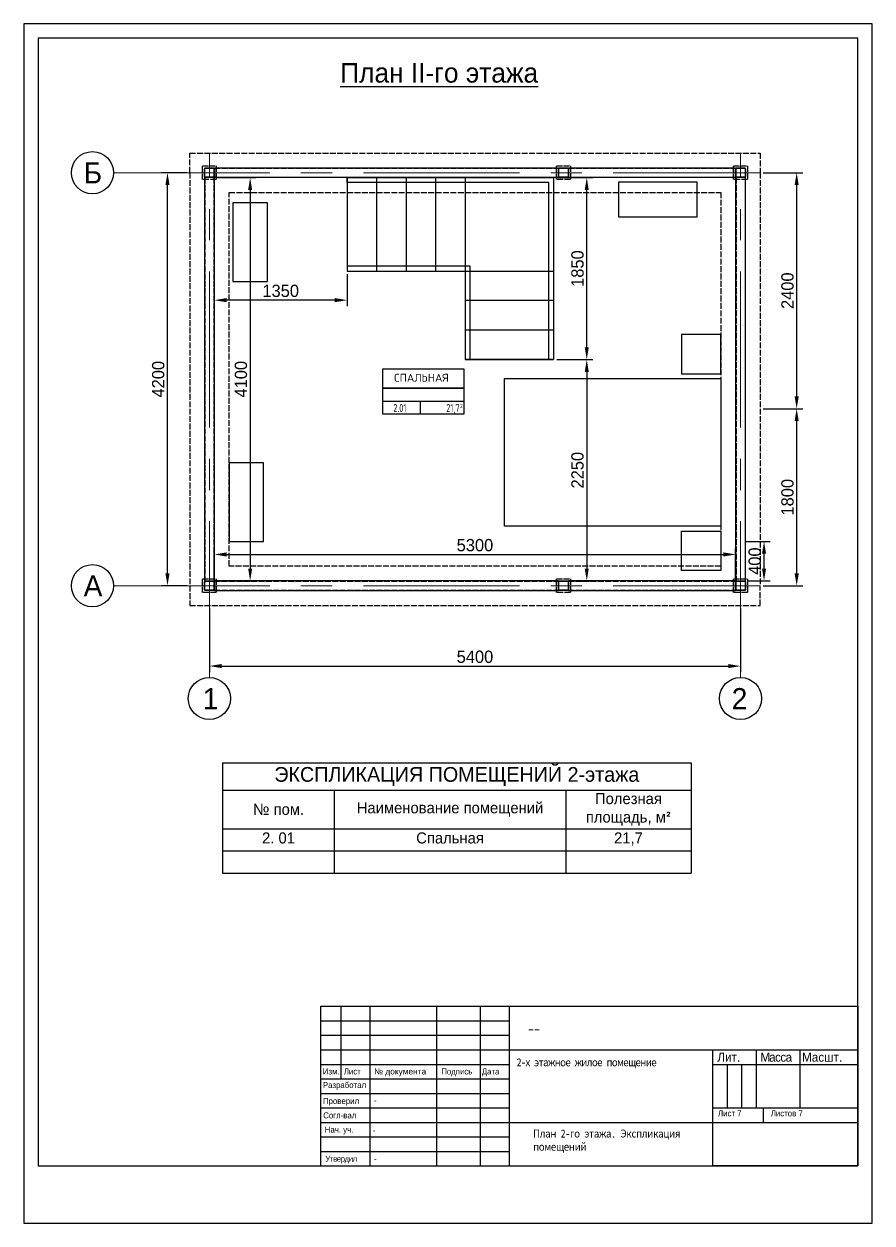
# Model space of a CAD drawing. Header units: millimetres. Extents: x 436607 to 472555, y -237992 to -212524.
# Drawn here: x 463933 to 472555, y -237992 to -225800 of the extents above; entities that cross this region are included whole.
import ezdxf
from ezdxf.enums import TextEntityAlignment as Align

# ---------------------------------------------------------------- set-up
doc = ezdxf.new("R2010")
doc.units = ezdxf.units.MM
doc.header["$LTSCALE"] = 50
for name, pattern in [('ACAD_ISO02W100', [15, 12, -3]), ('осевая', [50.8, 31.75, -6.35, 6.35, -6.35]), ('штриховая', [19.05, 12.7, -6.35])]:
    doc.linetypes.add(name, pattern=pattern)
doc.layers.add('ahsap', color=222, linetype='Continuous', lineweight=13)
for name, color, linetype in [('room_no', 7, 'Continuous'), ('tefris', 8, 'Continuous'), ('Штрава', 131, 'Continuous')]:
    doc.layers.add(name, color=color, linetype=linetype)
doc.styles.add('CYRILLIC', font='cyriltlc.shx')
doc.styles.add('ROMANS', font='romans', dxfattribs={"width": 0.75})
doc.styles.add('SS', font='Gulim.ttf')
doc.styles.add('YAZI', font='romans.shx')
doc.dimstyles.get("Standard").update_dxf_attribs({"dimscale": 500, "dimtxt": 0.18, "dimasz": 0.18, "dimexe": 0.18, "dimexo": 0.0625, "dimgap": 0.09, "dimtad": 0, "dimtih": 1, "dimtoh": 1, "dimdec": 0, "dimzin": 0, "dimdsep": 46, "dimtxsty": 'Standard', "dimcen": 0.09, "dimadec": 0, "dimazin": 0, "dimtfac": 1, "dimtdec": 0, "dimtofl": 0, "dimtmove": 0, "dimatfit": 3, "dimfxl": 0, "dimtolj": 1, "dimtzin": 0, "dimarcsym": 0})

# ---------------------------------------------------------------- blocks, each defined once
blk = doc.blocks.new('*D103')
at = {"color": 0, "lineweight": -2}
for p, q in [((465818, -231743), (465818, -232391)), ((471218, -231743), (471218, -232391)), ((465943, -232329), (471093, -232329))]:
    blk.add_line(p, q, dxfattribs=at)
at = {"color": 0}
for points in [[(465943, -232308), (465943, -232350), (465818, -232329)], [(471093, -232308), (471093, -232350), (471218, -232329)]]:
    blk.add_solid(points, dxfattribs=at)
at = {"layer": 'Defpoints', "color": 0}
for p in [(465818, -231712), (471218, -231712), (471218, -232329)]:
    blk.add_point(p, dxfattribs=at)
at = {"color": 0, "insert": (468518, -232235), "char_height": 125, "attachment_point": 5}
blk.add_mtext('5400', dxfattribs=at)
blk = doc.blocks.new('*D104')
at = {"color": 0, "lineweight": -2}
for p, q in [((465587, -227312), (465330, -227312)), ((465392, -231387), (465392, -227437)), ((465587, -231512), (465330, -231512))]:
    blk.add_line(p, q, dxfattribs=at)
at = {"color": 0}
for points in [[(465371, -227437), (465413, -227437), (465392, -227312)], [(465371, -231387), (465413, -231387), (465392, -231512)]]:
    blk.add_solid(points, dxfattribs=at)
at = {"layer": 'Defpoints', "color": 0}
for p in [(465392, -227312), (465618, -227312), (465618, -231512)]:
    blk.add_point(p, dxfattribs=at)
at = {"color": 0, "insert": (465298, -229412), "char_height": 125, "attachment_point": 5, "rotation": 90}
blk.add_mtext('4200', dxfattribs=at)
blk = doc.blocks.new('*D105')
at = {"color": 0, "lineweight": -2}
for p, q in [((471449, -229712), (471852, -229712)), ((471789, -231387), (471789, -229837)), ((471449, -231512), (471852, -231512))]:
    blk.add_line(p, q, dxfattribs=at)
at = {"color": 0}
for points in [[(471768, -229837), (471810, -229837), (471789, -229712)], [(471768, -231387), (471810, -231387), (471789, -231512)]]:
    blk.add_solid(points, dxfattribs=at)
at = {"layer": 'Defpoints', "color": 0}
for p in [(471418, -229712), (471789, -229712), (471418, -231512)]:
    blk.add_point(p, dxfattribs=at)
at = {"color": 0, "insert": (471696, -230612), "char_height": 125, "attachment_point": 5, "rotation": 90}
blk.add_mtext('1800', dxfattribs=at)
blk = doc.blocks.new('*D106')
at = {"color": 0, "lineweight": -2}
for p, q in [((471449, -227312), (471852, -227312)), ((471789, -229587), (471789, -227437)), ((471481, -229712), (471852, -229712))]:
    blk.add_line(p, q, dxfattribs=at)
at = {"color": 0}
for points in [[(471768, -227437), (471810, -227437), (471789, -227312)], [(471768, -229587), (471810, -229587), (471789, -229712)]]:
    blk.add_solid(points, dxfattribs=at)
at = {"layer": 'Defpoints', "color": 0}
for p in [(471418, -227312), (471789, -227312), (471449, -229712)]:
    blk.add_point(p, dxfattribs=at)
at = {"color": 0, "insert": (471696, -228512), "char_height": 125, "attachment_point": 5, "rotation": 90}
blk.add_mtext('2400', dxfattribs=at)
blk = doc.blocks.new('Рамка А3 (Г)')
at = {"color": 8}
blk.add_lwpolyline([(0, 0), (420, 0), (420, 297), (0, 297)], close=True, dxfattribs=at)
at = {"color": 5}
blk.add_lwpolyline([(20, 5), (415, 5), (415, 292), (20, 292)], close=True, dxfattribs=at)
blk = doc.blocks.new('*D107')
at = {"color": 0, "lineweight": -2}
for p, q in [((471274, -231062), (471519, -231062)), ((471457, -231337), (471457, -231187)), ((471299, -231462), (471519, -231462))]:
    blk.add_line(p, q, dxfattribs=at)
at = {"color": 0}
for points in [[(471436, -231187), (471478, -231187), (471457, -231062)], [(471436, -231337), (471478, -231337), (471457, -231462)]]:
    blk.add_solid(points, dxfattribs=at)
at = {"layer": 'Defpoints', "color": 0}
for p in [(471243, -231062), (471457, -231062), (471268, -231462)]:
    blk.add_point(p, dxfattribs=at)
at = {"color": 0, "insert": (471363, -231262), "char_height": 125, "attachment_point": 5, "rotation": 90}
blk.add_mtext('400', dxfattribs=at)
blk = doc.blocks.new('*T102')
at = {"layer": 'ahsap', "color": 0, "linetype": 'ByBlock', "lineweight": -2}
for p, q in [((0, 0), (4763, 0)), ((0, 0), (0, -1119)), ((4763, 0), (4763, -1119)), ((0, -275), (4763, -275)), ((1135, -275), (1135, -1119)), ((3489, -275), (3489, -1119)), ((0, -669), (4763, -669)), ((0, -894), (4763, -894)), ((0, -1119), (4763, -1119))]:
    blk.add_line(p, q, dxfattribs=at)
at = {"layer": 'ahsap', "color": 0}
for s, insert, char_height, width, attachment_point in [('ЭКСПЛИКАЦИЯ ПОМЕЩЕНИЙ 2-этажа', (2381, -138), 150, 4687.5, 5), ('Полезная площадь, м{\\fISOCPEUR|b0|i0|c204|p34;²}', (4126, -472), 112.5, 1198.48, 5), ('{\\fArial|b0|i0|c204|p34;№} пом.', (568, -472), 112.5, 1060.04, 5), ('Наименование помещений', (2312, -472), 112.5, 2278.98, 5), ('2. 01', (568, -706), 112.5, 1060.04, 2), ('Спальная', (2312, -706), 112.5, 2278.98, 2), ('21,7', (4126, -706), 112.5, 1198.48, 2)]:
    blk.add_mtext(s, dxfattribs=dict(at, insert=insert, char_height=char_height, width=width, attachment_point=attachment_point))
blk = doc.blocks.new('*D108')
at = {"color": 0, "lineweight": -2}
for p, q in [((465868, -231431), (465868, -231132)), ((471168, -231431), (471168, -231132)), ((465993, -231194), (471043, -231194))]:
    blk.add_line(p, q, dxfattribs=at)
at = {"color": 0}
for points in [[(465993, -231173), (465993, -231215), (465868, -231194)], [(471043, -231173), (471043, -231215), (471168, -231194)]]:
    blk.add_solid(points, dxfattribs=at)
at = {"layer": 'Defpoints', "color": 0}
for p in [(471168, -231194), (465868, -231462), (471168, -231462)]:
    blk.add_point(p, dxfattribs=at)
at = {"color": 0, "insert": (468518, -231100), "char_height": 125, "attachment_point": 5}
blk.add_mtext('5300', dxfattribs=at)
blk = doc.blocks.new('*D109')
at = {"color": 0, "lineweight": -2}
for p, q in [((465899, -227362), (466295, -227362)), ((466232, -227487), (466232, -231337)), ((465899, -231462), (466295, -231462))]:
    blk.add_line(p, q, dxfattribs=at)
at = {"color": 0}
for points in [[(466212, -227487), (466253, -227487), (466232, -227362)], [(466212, -231337), (466253, -231337), (466232, -231462)]]:
    blk.add_solid(points, dxfattribs=at)
at = {"layer": 'Defpoints', "color": 0}
for p in [(465868, -227362), (465868, -231462), (466232, -231462)]:
    blk.add_point(p, dxfattribs=at)
at = {"color": 0, "insert": (466139, -229412), "char_height": 125, "attachment_point": 5, "rotation": 90}
blk.add_mtext('4100', dxfattribs=at)
blk = doc.blocks.new('roomno')
for p, q in [((1101, 344), (0, 344)), ((0, 344), (1101, 344)), ((1101, 166), (0, 166)), ((511, 0), (511, 166))]:
    blk.add_line(p, q)
blk.add_lwpolyline([(1101, 0), (1101, 602), (0, 602), (0, 0)], close=True)
at = {"style": 'CYRILLIC'}
for p in [(536, 499), (536, 374)]:
    blk.add_attdef('KOMNATA', text='', height=79.8, dxfattribs=at).set_placement(p, align=Align.CENTER)
at = {"style": 'ROMANS'}
for tag, width, p in [('LOBBY', 0.7, (533, 200)), ('001', 0.6, (233, 25))]:
    blk.add_attdef(tag, text='', height=108, dxfattribs=dict(at, width=width)).set_placement(p, align=Align.CENTER)
at = {"style": 'ROMANS', "width": 0.7}
blk.add_attdef('M', text='', height=108, dxfattribs=at).set_placement((1038, 25), align=Align.RIGHT)
blk.add_attdef('2', (1046, 79), '', height=53.9, dxfattribs=at)
blk = doc.blocks.new('*D111')
at = {"color": 0, "lineweight": -2}
for p, q in [((465868, -228343), (465868, -228670)), ((467218, -228343), (467218, -228670)), ((467093, -228608), (465993, -228608))]:
    blk.add_line(p, q, dxfattribs=at)
at = {"color": 0}
for points in [[(465993, -228587), (465993, -228629), (465868, -228608)], [(467093, -228587), (467093, -228629), (467218, -228608)]]:
    blk.add_solid(points, dxfattribs=at)
at = {"layer": 'Defpoints', "color": 0}
for p in [(465868, -228312), (467218, -228312), (465868, -228608)]:
    blk.add_point(p, dxfattribs=at)
at = {"color": 0, "insert": (466543, -228514), "char_height": 125, "attachment_point": 5}
blk.add_mtext('1350', dxfattribs=at)
blk = doc.blocks.new('*D112')
at = {"color": 0, "lineweight": -2}
for p, q in [((469349, -227362), (469717, -227362)), ((469655, -229087), (469655, -227487)), ((469349, -229212), (469717, -229212))]:
    blk.add_line(p, q, dxfattribs=at)
at = {"color": 0}
for points in [[(469634, -227487), (469675, -227487), (469655, -227362)], [(469634, -229087), (469675, -229087), (469655, -229212)]]:
    blk.add_solid(points, dxfattribs=at)
at = {"layer": 'Defpoints', "color": 0}
for p in [(469318, -227362), (469655, -227362), (469318, -229212)]:
    blk.add_point(p, dxfattribs=at)
at = {"color": 0, "insert": (469561, -228287), "char_height": 125, "attachment_point": 5, "rotation": 90}
blk.add_mtext('1850', dxfattribs=at)
blk = doc.blocks.new('*D113')
at = {"color": 0, "lineweight": -2}
for p, q in [((469349, -229212), (469717, -229212)), ((469655, -229337), (469655, -231337)), ((469379, -231462), (469717, -231462))]:
    blk.add_line(p, q, dxfattribs=at)
at = {"color": 0}
for points in [[(469634, -229337), (469675, -229337), (469655, -229212)], [(469634, -231337), (469675, -231337), (469655, -231462)]]:
    blk.add_solid(points, dxfattribs=at)
at = {"layer": 'Defpoints', "color": 0}
for p in [(469318, -229212), (469348, -231462), (469655, -231462)]:
    blk.add_point(p, dxfattribs=at)
at = {"color": 0, "insert": (469561, -230337), "char_height": 125, "attachment_point": 5, "rotation": 90}
blk.add_mtext('2250', dxfattribs=at)

msp = doc.modelspace()

# ---------------------------------------------------------------- linework, layer by layer
at = {"color": 1, "linetype": 'осевая', "lineweight": 5}
for p, q in [((465818.246, -232444.376), (465818.246, -227111.913)), ((465818.246, -232444.376), (465818.246, -227111.913)), ((471218.246, -232444.376), (471218.246, -227111.913)), ((471218.246, -232444.376), (471218.246, -227111.913)), ((464843.362, -227311.913), (471418.246, -227311.913)), ((464843.362, -231511.913), (471418.246, -231511.913))]:
    msp.add_line(p, q, dxfattribs=at)
at = {"linetype": 'ACAD_ISO02W100', "ltscale": 0.1}
for p, q in [((465868.246, -227265.913), (469368.246, -227265.913)), ((469468.246, -227265.913), (471168.246, -227265.913)), ((465772.246, -227361.913), (465772.246, -231461.913)), ((465864.246, -227361.913), (465864.246, -231461.913)), ((465868.246, -227357.913), (469368.246, -227357.913)), ((469468.246, -227357.913), (471168.246, -227357.913)), ((471172.246, -227361.913), (471172.246, -231461.913)), ((471264.246, -227361.913), (471264.246, -231461.913)), ((465868.246, -231465.913), (469368.246, -231465.913)), ((469468.246, -231465.913), (471168.246, -231465.913)), ((465868.246, -231557.913), (469368.246, -231557.913)), ((469468.246, -231557.913), (471168.246, -231557.913))]:
    msp.add_line(p, q, dxfattribs=at)
for p, q in [((466949.819, -237411.811), (466949.819, -235788.569)), ((466949.819, -235788.569), (472409.813, -235788.569)), ((467156.413, -236526.406), (467156.413, -235788.569)), ((467451.548, -237411.811), (467451.548, -235788.569)), ((468130.358, -237411.811), (468130.358, -235788.569)), ((468573.06, -237411.811), (468573.06, -235788.569)), ((468868.195, -237411.811), (468868.195, -235788.569)), ((472409.813, -235788.569), (472409.813, -237411.811)), ((466949.819, -235936.137), (468868.195, -235936.137)), ((466949.819, -236083.704), (468868.195, -236083.704)), ((466949.819, -236231.271), (472409.813, -236231.271)), ((466949.819, -236231.271), (472409.813, -236231.271)), ((470934.139, -236231.271), (470934.139, -237411.811)), ((471376.841, -236231.271), (471376.841, -236821.541)), ((471819.544, -236231.271), (471819.544, -236821.541)), ((466949.819, -236378.839), (468868.195, -236378.839)), ((470934.139, -236378.839), (472409.813, -236378.839)), ((471081.707, -236378.839), (471081.707, -236821.541)), ((471229.274, -236378.839), (471229.274, -236821.541)), ((466949.819, -236526.406), (468868.195, -236526.406)), ((466949.819, -236526.406), (468868.195, -236526.406)), ((466949.819, -236673.974), (468868.195, -236673.974)), ((466949.819, -236673.974), (468868.195, -236673.974)), ((466949.819, -236821.541), (468868.195, -236821.541)), ((470934.139, -236821.541), (472409.813, -236821.541)), ((471449.591, -236821.541), (471449.591, -236969.109)), ((466949.819, -236969.109), (472409.813, -236969.109)), ((466949.819, -237116.676), (468868.195, -237116.676)), ((466949.819, -237116.676), (468868.195, -237116.676)), ((466949.819, -237264.243), (468868.195, -237264.243))]:
    msp.add_line(p, q)
for points in [[(465618.246, -227311.913), (465618.246, -227111.913), (471418.246, -227111.913), (471418.246, -227311.913)], [(465818.246, -227241.913), (465818.246, -227241.913), (465888.246, -227241.913), (465888.246, -227381.913), (465748.246, -227381.913), (465748.246, -227241.913), (465818.246, -227241.913)], [(469418.246, -227241.913), (469418.246, -227241.913), (469488.246, -227241.913), (469488.246, -227381.913), (469348.246, -227381.913), (469348.246, -227241.913), (469418.246, -227241.913)], [(471218.246, -227241.913), (471218.246, -227241.913), (471288.246, -227241.913), (471288.246, -227381.913), (471148.246, -227381.913), (471148.246, -227241.913), (471218.246, -227241.913)], [(465618.246, -227311.913), (465618.246, -231511.913)], [(471418.246, -227311.913), (471418.246, -231511.913)], [(466018.246, -231311.913), (466018.246, -231311.913), (466018.246, -231311.913), (466018.246, -227511.913), (471018.246, -227511.913), (471018.246, -231311.913), (466018.246, -231311.913)], [(465618.246, -231511.913), (465618.246, -231711.913), (471418.246, -231711.913), (471418.246, -231511.913)], [(465818.246, -231441.913), (465818.246, -231441.913), (465888.246, -231441.913), (465888.246, -231581.913), (465748.246, -231581.913), (465748.246, -231441.913), (465818.246, -231441.913)], [(469418.246, -231441.913), (469418.246, -231441.913), (469488.246, -231441.913), (469488.246, -231581.913), (469348.246, -231581.913), (469348.246, -231441.913), (469418.246, -231441.913)], [(471218.246, -231441.913), (471218.246, -231441.913), (471288.246, -231441.913), (471288.246, -231581.913), (471148.246, -231581.913), (471148.246, -231441.913), (471218.246, -231441.913)]]:
    msp.add_lwpolyline(points, dxfattribs=at)
at = {"lineweight": 30}
for points in [[(465768.246, -227311.913), (465768.246, -227271.913, -0.414213562), (465778.246, -227261.913), (465858.246, -227261.913, -0.414213562), (465868.246, -227271.913), (465868.246, -227351.913, -0.414213562), (465858.246, -227361.913), (465778.246, -227361.913, -0.414213562), (465768.246, -227351.913), (465768.246, -227311.913)], [(465772.246, -227311.913), (465772.246, -227311.913), (465772.246, -227271.913, -0.414213562), (465778.246, -227265.913), (465858.246, -227265.913, -0.414213562), (465864.246, -227271.913), (465864.246, -227351.913, -0.414213562), (465858.246, -227357.913), (465778.246, -227357.913, -0.414213562), (465772.246, -227351.913), (465772.246, -227311.913)], [(469368.246, -227311.913), (469368.246, -227271.913, -0.414213562), (469378.246, -227261.913), (469458.246, -227261.913, -0.414213562), (469468.246, -227271.913), (469468.246, -227351.913, -0.414213562), (469458.246, -227361.913), (469378.246, -227361.913, -0.414213562), (469368.246, -227351.913), (469368.246, -227311.913)], [(469372.246, -227311.913), (469372.246, -227311.913), (469372.246, -227271.913, -0.414213562), (469378.246, -227265.913), (469458.246, -227265.913, -0.414213562), (469464.246, -227271.913), (469464.246, -227351.913, -0.414213562), (469458.246, -227357.913), (469378.246, -227357.913, -0.414213562), (469372.246, -227351.913), (469372.246, -227311.913)], [(471168.246, -227311.913), (471168.246, -227271.913, -0.414213562), (471178.246, -227261.913), (471258.246, -227261.913, -0.414213562), (471268.246, -227271.913), (471268.246, -227351.913, -0.414213562), (471258.246, -227361.913), (471178.246, -227361.913, -0.414213562), (471168.246, -227351.913), (471168.246, -227311.913)], [(465768.246, -231511.913), (465768.246, -231471.913, -0.414213562), (465778.246, -231461.913), (465858.246, -231461.913, -0.414213562), (465868.246, -231471.913), (465868.246, -231551.913, -0.414213562), (465858.246, -231561.913), (465778.246, -231561.913, -0.414213562), (465768.246, -231551.913), (465768.246, -231511.913)], [(469368.246, -231511.913), (469368.246, -231471.913, -0.414213562), (469378.246, -231461.913), (469458.246, -231461.913, -0.414213562), (469468.246, -231471.913), (469468.246, -231551.913, -0.414213562), (469458.246, -231561.913), (469378.246, -231561.913, -0.414213562), (469368.246, -231551.913), (469368.246, -231511.913)], [(471168.246, -231511.913), (471168.246, -231471.913, -0.414213562), (471178.246, -231461.913), (471258.246, -231461.913, -0.414213562), (471268.246, -231471.913), (471268.246, -231551.913, -0.414213562), (471258.246, -231561.913), (471178.246, -231561.913, -0.414213562), (471168.246, -231551.913), (471168.246, -231511.913)]]:
    msp.add_lwpolyline(points, format="xyb", dxfattribs=at)
for points in [[(465868.246, -227311.913), (465868.246, -227261.913), (469368.246, -227261.913), (469368.246, -227361.913), (465868.246, -227361.913), (465868.246, -227311.913)], [(469468.246, -227311.913), (469468.246, -227261.913), (471168.246, -227261.913), (471168.246, -227361.913), (469468.246, -227361.913), (469468.246, -227311.913)], [(465818.246, -227361.913), (465768.246, -227361.913), (465768.246, -231461.913), (465868.246, -231461.913), (465868.246, -227361.913), (465818.246, -227361.913)], [(467218.246, -227411.913), (467218.246, -227361.913), (469318.246, -227361.913), (469318.246, -227411.913), (469318.246, -229211.913)], [(471218.246, -227361.913), (471168.246, -227361.913), (471168.246, -231461.913), (471268.246, -231461.913), (471268.246, -227361.913), (471218.246, -227361.913)], [(469268.246, -229211.913), (469268.246, -227411.913), (467218.246, -227411.913)], [(467218.246, -227411.913), (467218.246, -228261.913)], [(468468.246, -229211.913), (468468.246, -228261.913), (467218.246, -228261.913), (467218.246, -228311.913)], [(467218.246, -228311.913), (468418.246, -228311.913), (468418.246, -229211.913)], [(468418.246, -229211.913), (469318.246, -229211.913)], [(465868.246, -231511.913), (465868.246, -231561.913), (469368.246, -231561.913), (469368.246, -231461.913), (465868.246, -231461.913), (465868.246, -231511.913)], [(469468.246, -231511.913), (469468.246, -231561.913), (471168.246, -231561.913), (471168.246, -231461.913), (469468.246, -231461.913), (469468.246, -231511.913)]]:
    msp.add_lwpolyline(points, dxfattribs=at)
for points in [[(471172.246, -227311.913), (471172.246, -227311.913), (471172.246, -227271.913, -0.414213562), (471178.246, -227265.913), (471258.246, -227265.913, -0.414213562), (471264.246, -227271.913), (471264.246, -227351.913, -0.414213562), (471258.246, -227357.913), (471178.246, -227357.913, -0.414213562), (471172.246, -227351.913), (471172.246, -227311.913)], [(465772.246, -231511.913), (465772.246, -231511.913), (465772.246, -231471.913, -0.414213562), (465778.246, -231465.913), (465858.246, -231465.913, -0.414213562), (465864.246, -231471.913), (465864.246, -231551.913, -0.414213562), (465858.246, -231557.913), (465778.246, -231557.913, -0.414213562), (465772.246, -231551.913), (465772.246, -231511.913)], [(469372.246, -231511.913), (469372.246, -231511.913), (469372.246, -231471.913, -0.414213562), (469378.246, -231465.913), (469458.246, -231465.913, -0.414213562), (469464.246, -231471.913), (469464.246, -231551.913, -0.414213562), (469458.246, -231557.913), (469378.246, -231557.913, -0.414213562), (469372.246, -231551.913), (469372.246, -231511.913)], [(471172.246, -231511.913), (471172.246, -231511.913), (471172.246, -231471.913, -0.414213562), (471178.246, -231465.913), (471258.246, -231465.913, -0.414213562), (471264.246, -231471.913), (471264.246, -231551.913, -0.414213562), (471258.246, -231557.913), (471178.246, -231557.913, -0.414213562), (471172.246, -231551.913), (471172.246, -231511.913)]]:
    msp.add_lwpolyline(points, format="xyb")
at = {"color": 6}
for points in [[(467218.246, -227361.913), (467218.246, -228311.913)], [(467518.246, -227361.913), (467518.246, -228311.913)], [(467818.246, -227361.913), (467818.246, -228311.913)], [(468118.246, -227361.913), (468118.246, -228311.913)], [(468418.246, -227361.913), (468418.246, -228311.913), (469318.246, -228311.913)], [(469318.246, -228611.913), (468418.246, -228611.913)], [(469318.246, -228911.913), (468418.246, -228911.913)], [(469318.246, -229211.913), (468418.246, -229211.913)]]:
    msp.add_lwpolyline(points, dxfattribs=at)
for centre in [(464628.987, -227311.913), (464628.987, -231511.913), (465818.246, -232658.751), (471218.246, -232658.751)]:
    msp.add_circle(centre, 214.375)
at = {"layer": 'tefris'}
for points in [[(469976.918, -227409.068), (469976.918, -227759.068), (470776.918, -227759.068), (470776.918, -227409.068), (469976.918, -227409.068)], [(466407.355, -227618.113), (466057.355, -227618.113), (466057.355, -228418.113), (466407.355, -228418.113), (466407.355, -227618.113)], [(471018.246, -229355.982), (471018.246, -228955.982), (470618.246, -228955.982), (470618.246, -229355.982), (471018.246, -229355.982)], [(471018.246, -230905.982), (468818.246, -230905.982), (468818.246, -229405.982), (471018.246, -229405.982), (471018.246, -230905.982)], [(466018.246, -231061.403), (466368.246, -231061.403), (466368.246, -230261.403), (466018.246, -230261.403), (466018.246, -231061.403)], [(471018.246, -230955.982), (471018.246, -231355.982), (470618.246, -231355.982), (470618.246, -230955.982), (471018.246, -230955.982)]]:
    msp.add_lwpolyline(points, dxfattribs=at)
at = {"layer": 'Штрава', "color": 1, "lineweight": -2}
msp.add_lwpolyline([(472409.813, -236969.109), (472409.813, -237411.811), (470934.139, -237411.811)], dxfattribs=at)

# ---------------------------------------------------------------- block references
at = {"xscale": 29.03040000000619, "yscale": 29.030399999996, "zscale": 29.0304, "rotation": 90}
msp.add_blockref('Рамка А3 (Г)', (472554.965, -237992.419), dxfattribs=at)
msp.add_blockref('*T102', (465952.632, -233314.359))
at = {"layer": 'room_no'}
ref = msp.add_blockref('roomno', (467577.948, -229763.827), dxfattribs=dict(at, xscale=0.7552368622273207, yscale=0.7552368622273207, zscale=0.7552368621983202))
ref.add_attrib('KOMNATA', 'СПАЛЬНАЯ', dxfattribs={"layer": '0', "height": 80, "style": 'YAZI'}).set_placement((467974.457, -229437.214), align=Align.CENTER)
ref.add_attrib('001', '2.01', dxfattribs={"layer": '0', "height": 81.3859, "style": 'ROMANS', "width": 0.6}).set_placement((467754.169, -229745.246), align=Align.CENTER)
ref.add_attrib('2', '2', (468367.584, -229704.249), dxfattribs={"layer": '0', "height": 40.693, "style": 'ROMANS', "width": 0.7})
ref.add_attrib('M', '21,7', dxfattribs={"layer": '0', "height": 81.3859, "style": 'ROMANS', "width": 0.7}).set_placement((468361.529, -229745.088), align=Align.RIGHT)

# ---------------------------------------------------------------- texts
at = {"attachment_point": 1}
for s, insert, char_height, width in [('{\\LПлан II-го этажа}', (467148.037, -226195.687), 200, 3344.73927), ('{\\fSimSun|b0|i0|c204|p2;__}', (469059.563, -235927.289), 87.5, 3476.38102), ('{\\fSimSun|b0|i0|c204|p2;\\W0.9;\\T0.9;2-х этажное жилое помещение}', (468942.655, -236317.561), 80.5, 1948.55157), ('{\\fSimSun|b0|i0|c204|p2;\\W0.9;\\T0.95;План 2-го этажа. Экспликация помещений}', (469108.952, -237042.366), 80.5, 1882.07347)]:
    msp.add_mtext(s, dxfattribs=dict(at, insert=insert, char_height=char_height, width=width))
at = {"linetype": 'штриховая', "char_height": 214.375, "width": 182.77993, "attachment_point": 1}
for s, insert in [(' Б', (464539.223, -227206.241)), (' А', (464539.223, -231406.241)), ('{\\W0.259642; }1', (465728.483, -232553.079)), (' 2', (471128.483, -232553.079))]:
    msp.add_mtext(s, dxfattribs=dict(at, insert=insert))
at = {"attachment_point": 1, "style": 'SS'}
for s, insert, char_height, width in [('{\\H1.5x;Лит.}', (470982.557, -236260.501), 60.81075, 346.62043), ('{\\H1.5x;\\T0.9;Масса}', (471419.928, -236260.501), 60.81075, 346.62043), ('{\\H1.5x;Масшт.}', (471843.353, -236260.501), 60.81075, 346.62043), ('Изм.', (466971.208, -236420.79), 60.8108, 346.62043), ('Лист', (467184.654, -236420.79), 60.8108, 346.62043), ('{\\fArial|b0|i0|c204|p34;№ документа}', (467492.464, -236420.79), 60.81075, 623.91817), ('Подпись ', (468175.077, -236420.79), 60.8108, 346.62043), ('Дата', (468587.744, -236420.79), 60.8108, 346.62043), ('Разработал', (466971.899, -236559.145), 60.8108, 346.62043), ('Проверил', (466972.589, -236721.434), 60.8108, 346.62043), ('-', (467490.972, -236714.742), 60.811, 716.35064), ('Согл-вал', (466975.693, -236867.345), 60.8108, 346.62043), ('{\\fGulim|b0|i0|c129|p50;Лист }7{\\fGulim|b0|i0|c129|p50; }', (470989.204, -236846.965), 60.81075, 346.62043), ('{\\fGulim|b0|i0|c129|p50;Листов }7', (471525.693, -236846.965), 60.81075, 778.43012), ('Нач. уч.', (466991.297, -237012.441), 60.8108, 346.62043), ('{\\T0.85;-}', (467477.331, -237019.27), 60.8108, 678.29025), ('{\\T0.9;Утвердил}', (466996.427, -237308.75), 60.81075, 346.62043), ('{\\T0.85;-}', (467492.015, -237308.75), 60.8108, 667.41591)]:
    msp.add_mtext(s, dxfattribs=dict(at, insert=insert, char_height=char_height, width=width))

# ---------------------------------------------------------------- dimensions: what is measured, and where the dimension line sits
for base, p1, p2, picture, middle in [((465392.186, -227311.913), (465618.246, -231511.913), (465618.246, -227311.913), '*D104', (465298.436, -229411.913)), ((466232.355, -231461.913), (465868.246, -227361.913), (465868.246, -231461.913), '*D109', (466138.605, -229411.913)), ((469654.572, -227361.913), (469318.246, -229211.913), (469318.246, -227361.913), '*D112', (469560.822, -228286.913)), ((471789.267, -227311.913), (471449.496, -229711.913), (471418.246, -227311.913), '*D106', (471695.517, -228511.913)), ((469654.572, -231461.913), (469318.246, -229211.913), (469348.246, -231461.913), '*D113', (469560.822, -230336.913)), ((471789.267, -229711.913), (471418.246, -231511.913), (471418.246, -229711.913), '*D105', (471695.517, -230611.913)), ((471456.716, -231061.913), (471268.246, -231461.913), (471243.246, -231061.913), '*D107', (471362.966, -231261.913))]:
    dim = msp.add_linear_dim(base=base, p1=p1, p2=p2, angle=90, dimstyle='Standard', override={"dimscale": 50, "dimtxt": 2.5, "dimasz": 2.5, "dimexe": 1.25, "dimexo": 0.625, "dimgap": 0.625, "dimtad": 1, "dimtih": 0, "dimtoh": 0, "dimdec": 2, "dimzin": 8, "dimdsep": 44, "dimcen": 2.5, "dimtdec": 2, "dimtofl": 1, "dimfxl": 1.5, "dimtolj": 0, "dimtzin": 8})
    dim.commit()
    dim.dimension.update_dxf_attribs({"geometry": picture, "text_midpoint": middle})
for base, p1, p2, picture, middle in [((465868.246, -228607.771), (467218.246, -228311.913), (465868.246, -228311.913), '*D111', (466543.246, -228514.021)), ((471168.246, -231194.062), (465868.246, -231461.913), (471168.246, -231461.913), '*D108', (468518.246, -231100.312)), ((471218.246, -232328.774), (465818.246, -231711.913), (471218.246, -231711.913), '*D103', (468518.246, -232235.024))]:
    dim = msp.add_linear_dim(base=base, p1=p1, p2=p2, dimstyle='Standard', override={"dimscale": 50, "dimtxt": 2.5, "dimasz": 2.5, "dimexe": 1.25, "dimexo": 0.625, "dimgap": 0.625, "dimtad": 1, "dimtih": 0, "dimtoh": 0, "dimdec": 2, "dimzin": 8, "dimdsep": 44, "dimcen": 2.5, "dimtdec": 2, "dimtofl": 1, "dimfxl": 1.5, "dimtolj": 0, "dimtzin": 8})
    dim.commit()
    dim.dimension.update_dxf_attribs({"geometry": picture, "text_midpoint": middle})

doc.saveas('drawing.dxf')
